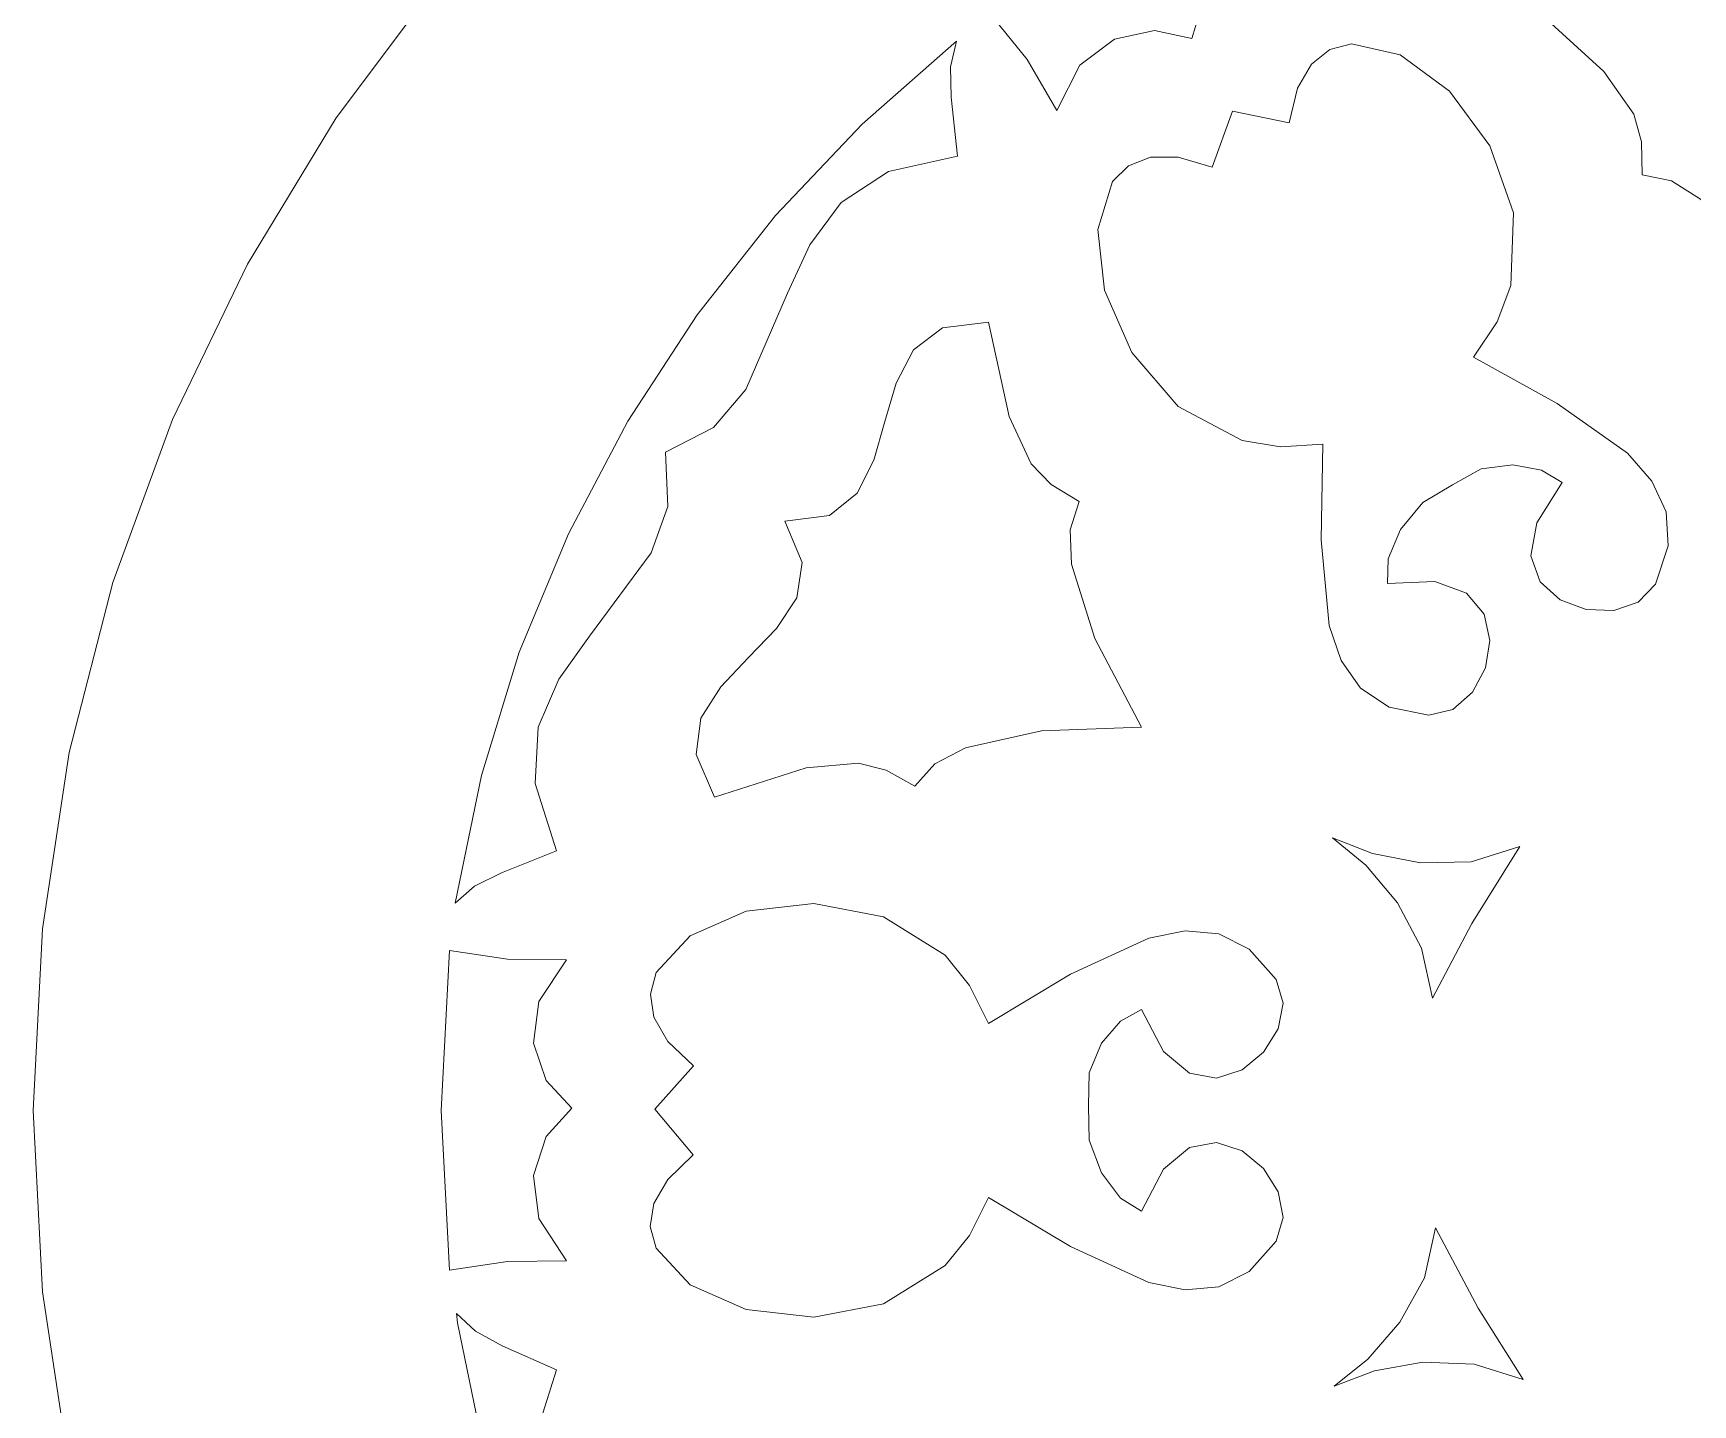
# Model space of a CAD drawing. Header units: millimetres. Extents: x -177 to 176, y -151 to 151.
# Drawn here: x -22.22 to 7.33, y -123.42 to -99 of the extents above; entities that cross this region are included whole.
import ezdxf

# ---------------------------------------------------------------- set-up
doc = ezdxf.new("R2010")
doc.units = ezdxf.units.MM
doc.header["$MEASUREMENT"] = 0
doc.layers.add('layer 1', color=7, linetype='Continuous')

msp = doc.modelspace()

# ---------------------------------------------------------------- linework, layer by layer
at = {"layer": 'layer 1', "color": 1, "lineweight": 9}
for points, knots in [([(-22.2167, -118.1775), (-22.2167, -118.1775), (-22.0536, -114.9464), (-22.0536, -114.9464), (-22.0536, -114.9464), (-22.0536, -114.9464), (-21.5748, -111.8091), (-21.5748, -111.8091), (-21.5748, -111.8091), (-21.5748, -111.8091), (-20.7961, -108.7808), (-20.7961, -108.7808), (-20.7961, -108.7808), (-20.7961, -108.7808), (-19.7336, -105.8777), (-19.7336, -105.8777), (-19.7336, -105.8777), (-19.7336, -105.8777), (-18.4029, -103.1154), (-18.4029, -103.1154), (-18.4029, -103.1154), (-18.4029, -103.1154), (-16.8203, -100.51), (-16.8203, -100.51), (-16.8203, -100.51), (-16.8203, -100.51), (-15.0012, -98.0775), (-15.0012, -98.0775), (-15.0012, -98.0775), (-15.0012, -98.0775), (-12.9618, -95.8335), (-12.9618, -95.8335), (-12.9618, -95.8335), (-12.9618, -95.8335), (-10.7176, -93.7941), (-10.7176, -93.7941), (-10.7176, -93.7941), (-10.7176, -93.7941), (-8.2853, -91.9752), (-8.2853, -91.9752), (-8.2853, -91.9752), (-8.2853, -91.9752), (-5.6798, -90.3922), (-5.6798, -90.3922), (-5.6798, -90.3922), (-5.6798, -90.3922), (-2.9177, -89.0617), (-2.9177, -89.0617), (-2.9177, -89.0617), (-2.9177, -89.0617), (-0.0144, -87.999), (-0.0144, -87.999), (-0.0144, -87.999), (-0.0144, -87.999), (3.0139, -87.2204), (3.0139, -87.2204), (3.0139, -87.2204), (3.0139, -87.2204), (6.1514, -86.7417), (6.1514, -86.7417), (6.1514, -86.7417), (6.1514, -86.7417), (9.3823, -86.5784), (9.3823, -86.5784), (9.3823, -86.5784), (9.3823, -86.5784), (12.6132, -86.7417), (12.6132, -86.7417), (12.6132, -86.7417), (12.6132, -86.7417), (15.7505, -87.2204), (15.7505, -87.2204), (15.7505, -87.2204), (15.7505, -87.2204), (18.7789, -87.999), (18.7789, -87.999), (18.7789, -87.999), (18.7789, -87.999), (21.6822, -89.0617), (21.6822, -89.0617), (21.6822, -89.0617), (21.6822, -89.0617), (24.4442, -90.3922), (24.4442, -90.3922), (24.4442, -90.3922), (24.4442, -90.3922), (27.0497, -91.9752), (27.0497, -91.9752), (27.0497, -91.9752), (27.0497, -91.9752), (29.4821, -93.7941), (29.4821, -93.7941), (29.4821, -93.7941), (29.4821, -93.7941), (31.7263, -95.8335), (31.7263, -95.8335), (31.7263, -95.8335), (31.7263, -95.8335), (33.7655, -98.0775), (33.7655, -98.0775), (33.7655, -98.0775), (33.7655, -98.0775), (35.5847, -100.51), (35.5847, -100.51), (35.5847, -100.51), (35.5847, -100.51), (37.1674, -103.1154), (37.1674, -103.1154), (37.1674, -103.1154), (37.1674, -103.1154), (38.4979, -105.8777), (38.4979, -105.8777), (38.4979, -105.8777), (38.4979, -105.8777), (39.5607, -108.7808), (39.5607, -108.7808), (39.5607, -108.7808), (39.5607, -108.7808), (40.3392, -111.8091), (40.3392, -111.8091), (40.3392, -111.8091), (40.3392, -111.8091), (40.8181, -114.9464), (40.8181, -114.9464), (40.8181, -114.9464), (40.8181, -114.9464), (40.9812, -118.1775), (40.9812, -118.1775), (40.9812, -118.1775), (40.9812, -118.1775), (40.8181, -121.4084), (40.8181, -121.4084), (40.8181, -121.4084), (40.8181, -121.4084), (40.3392, -124.5459), (40.3392, -124.5459), (40.3392, -124.5459), (40.3392, -124.5459), (39.5607, -127.5741), (39.5607, -127.5741), (39.5607, -127.5741), (39.5607, -127.5741), (38.4979, -130.4773), (38.4979, -130.4773), (38.4979, -130.4773), (38.4979, -130.4773), (37.1674, -133.2395), (37.1674, -133.2395), (37.1674, -133.2395), (37.1674, -133.2395), (35.5847, -135.8448), (35.5847, -135.8448), (35.5847, -135.8448), (35.5847, -135.8448), (33.7655, -138.2773), (33.7655, -138.2773), (33.7655, -138.2773), (33.7655, -138.2773), (31.7263, -140.5213), (31.7263, -140.5213), (31.7263, -140.5213), (31.7263, -140.5213), (29.4821, -142.5608), (29.4821, -142.5608), (29.4821, -142.5608), (29.4821, -142.5608), (27.0497, -144.3799), (27.0497, -144.3799), (27.0497, -144.3799), (27.0497, -144.3799), (24.4442, -145.9627), (24.4442, -145.9627), (24.4442, -145.9627), (24.4442, -145.9627), (21.6822, -147.2932), (21.6822, -147.2932), (21.6822, -147.2932), (21.6822, -147.2932), (18.7789, -148.3557), (18.7789, -148.3557), (18.7789, -148.3557), (18.7789, -148.3557), (15.7505, -149.1343), (15.7505, -149.1343), (15.7505, -149.1343), (15.7505, -149.1343), (12.6132, -149.6133), (12.6132, -149.6133), (12.6132, -149.6133), (12.6132, -149.6133), (9.3823, -149.7764), (9.3823, -149.7764), (9.3823, -149.7764), (9.3823, -149.7764), (6.1514, -149.6133), (6.1514, -149.6133), (6.1514, -149.6133), (6.1514, -149.6133), (3.0139, -149.1343), (3.0139, -149.1343), (3.0139, -149.1343), (3.0139, -149.1343), (-0.0144, -148.3557), (-0.0144, -148.3557), (-0.0144, -148.3557), (-0.0144, -148.3557), (-2.9177, -147.2932), (-2.9177, -147.2932), (-2.9177, -147.2932), (-2.9177, -147.2932), (-5.6798, -145.9627), (-5.6798, -145.9627), (-5.6798, -145.9627), (-5.6798, -145.9627), (-8.2853, -144.3799), (-8.2853, -144.3799), (-8.2853, -144.3799), (-8.2853, -144.3799), (-10.7176, -142.5608), (-10.7176, -142.5608), (-10.7176, -142.5608), (-10.7176, -142.5608), (-12.9618, -140.5213), (-12.9618, -140.5213), (-12.9618, -140.5213), (-12.9618, -140.5213), (-15.0012, -138.2773), (-15.0012, -138.2773), (-15.0012, -138.2773), (-15.0012, -138.2773), (-16.8203, -135.8448), (-16.8203, -135.8448), (-16.8203, -135.8448), (-16.8203, -135.8448), (-18.4029, -133.2395), (-18.4029, -133.2395), (-18.4029, -133.2395), (-18.4029, -133.2395), (-19.7336, -130.4773), (-19.7336, -130.4773), (-19.7336, -130.4773), (-19.7336, -130.4773), (-20.7961, -127.5741), (-20.7961, -127.5741), (-20.7961, -127.5741), (-20.7961, -127.5741), (-21.5748, -124.5459), (-21.5748, -124.5459), (-21.5748, -124.5459), (-21.5748, -124.5459), (-22.0536, -121.4084), (-22.0536, -121.4084), (-22.0536, -121.4084), (-22.0536, -121.4084), (-22.2167, -118.1775), (-22.2167, -118.1775), (-22.2167, -118.1775), (-22.2167, -118.1775), (-22.2167, -118.1775), (-22.2167, -118.1775)], [0, 0, 0, 0, 0.0151515, 0.0151515, 0.0151515, 0.0151515, 0.030303, 0.030303, 0.030303, 0.030303, 0.0454545, 0.0454545, 0.0454545, 0.0454545, 0.0606061, 0.0606061, 0.0606061, 0.0606061, 0.0757576, 0.0757576, 0.0757576, 0.0757576, 0.0909091, 0.0909091, 0.0909091, 0.0909091, 0.1060606, 0.1060606, 0.1060606, 0.1060606, 0.1212121, 0.1212121, 0.1212121, 0.1212121, 0.1363636, 0.1363636, 0.1363636, 0.1363636, 0.1515152, 0.1515152, 0.1515152, 0.1515152, 0.1666667, 0.1666667, 0.1666667, 0.1666667, 0.1818182, 0.1818182, 0.1818182, 0.1818182, 0.1969697, 0.1969697, 0.1969697, 0.1969697, 0.2121212, 0.2121212, 0.2121212, 0.2121212, 0.2272727, 0.2272727, 0.2272727, 0.2272727, 0.2424242, 0.2424242, 0.2424242, 0.2424242, 0.2575758, 0.2575758, 0.2575758, 0.2575758, 0.2727273, 0.2727273, 0.2727273, 0.2727273, 0.2878788, 0.2878788, 0.2878788, 0.2878788, 0.3030303, 0.3030303, 0.3030303, 0.3030303, 0.3181818, 0.3181818, 0.3181818, 0.3181818, 0.3333333, 0.3333333, 0.3333333, 0.3333333, 0.3484848, 0.3484848, 0.3484848, 0.3484848, 0.3636364, 0.3636364, 0.3636364, 0.3636364, 0.3787879, 0.3787879, 0.3787879, 0.3787879, 0.3939394, 0.3939394, 0.3939394, 0.3939394, 0.4090909, 0.4090909, 0.4090909, 0.4090909, 0.4242424, 0.4242424, 0.4242424, 0.4242424, 0.4393939, 0.4393939, 0.4393939, 0.4393939, 0.4545455, 0.4545455, 0.4545455, 0.4545455, 0.469697, 0.469697, 0.469697, 0.469697, 0.4848485, 0.4848485, 0.4848485, 0.4848485, 0.5, 0.5, 0.5, 0.5, 0.5151515, 0.5151515, 0.5151515, 0.5151515, 0.530303, 0.530303, 0.530303, 0.530303, 0.5454545, 0.5454545, 0.5454545, 0.5454545, 0.5606061, 0.5606061, 0.5606061, 0.5606061, 0.5757576, 0.5757576, 0.5757576, 0.5757576, 0.5909091, 0.5909091, 0.5909091, 0.5909091, 0.6060606, 0.6060606, 0.6060606, 0.6060606, 0.6212121, 0.6212121, 0.6212121, 0.6212121, 0.6363636, 0.6363636, 0.6363636, 0.6363636, 0.6515152, 0.6515152, 0.6515152, 0.6515152, 0.6666667, 0.6666667, 0.6666667, 0.6666667, 0.6818182, 0.6818182, 0.6818182, 0.6818182, 0.6969697, 0.6969697, 0.6969697, 0.6969697, 0.7121212, 0.7121212, 0.7121212, 0.7121212, 0.7272727, 0.7272727, 0.7272727, 0.7272727, 0.7424242, 0.7424242, 0.7424242, 0.7424242, 0.7575758, 0.7575758, 0.7575758, 0.7575758, 0.7727273, 0.7727273, 0.7727273, 0.7727273, 0.7878788, 0.7878788, 0.7878788, 0.7878788, 0.8030303, 0.8030303, 0.8030303, 0.8030303, 0.8181818, 0.8181818, 0.8181818, 0.8181818, 0.8333333, 0.8333333, 0.8333333, 0.8333333, 0.8484848, 0.8484848, 0.8484848, 0.8484848, 0.8636364, 0.8636364, 0.8636364, 0.8636364, 0.8787879, 0.8787879, 0.8787879, 0.8787879, 0.8939394, 0.8939394, 0.8939394, 0.8939394, 0.9090909, 0.9090909, 0.9090909, 0.9090909, 0.9242424, 0.9242424, 0.9242424, 0.9242424, 0.9393939, 0.9393939, 0.9393939, 0.9393939, 0.9545455, 0.9545455, 0.9545455, 0.9545455, 0.969697, 0.969697, 0.969697, 0.969697, 1, 1, 1, 1]), ([(-1.5907, -99.0962), (-1.5907, -99.0962), (-1.3904, -98.4552), (-1.3904, -98.4552), (-1.3904, -98.4552), (-1.3904, -98.4552), (-0.9275, -97.9311), (-0.9275, -97.9311), (-0.9275, -97.9311), (-0.9275, -97.9311), (-0.236, -97.6396), (-0.236, -97.6396), (-0.236, -97.6396), (-0.236, -97.6396), (0.6504, -97.6958), (0.6504, -97.6958), (0.6504, -97.6958), (0.6504, -97.6958), (0.1351, -96.7831), (0.1351, -96.7831), (0.1351, -96.7831), (0.1351, -96.7831), (-0.2445, -95.8094), (-0.2445, -95.8094), (-0.2445, -95.8094), (-0.2445, -95.8094), (-2.8007, -97.0953), (-2.8007, -97.0953), (-2.8007, -97.0953), (-2.8007, -97.0953), (-5.1763, -98.6567), (-5.1763, -98.6567), (-5.1763, -98.6567), (-5.1763, -98.6567), (-4.523, -99.4723), (-4.523, -99.4723), (-4.523, -99.4723), (-4.523, -99.4723), (-3.9902, -100.3749), (-3.9902, -100.3749), (-3.9902, -100.3749), (-3.9902, -100.3749), (-3.5855, -99.5732), (-3.5855, -99.5732), (-3.5855, -99.5732), (-3.5855, -99.5732), (-2.9643, -99.1071), (-2.9643, -99.1071), (-2.9643, -99.1071), (-2.9643, -99.1071), (-2.2564, -98.955), (-2.2564, -98.955), (-2.2564, -98.955), (-2.2564, -98.955), (-1.5907, -99.0962), (-1.5907, -99.0962), (-1.5907, -99.0962), (-1.5907, -99.0962), (-1.5907, -99.0962), (-1.5907, -99.0962)], [0, 0, 0, 0, 0.0625, 0.0625, 0.0625, 0.0625, 0.125, 0.125, 0.125, 0.125, 0.1875, 0.1875, 0.1875, 0.1875, 0.25, 0.25, 0.25, 0.25, 0.3125, 0.3125, 0.3125, 0.3125, 0.375, 0.375, 0.375, 0.375, 0.4375, 0.4375, 0.4375, 0.4375, 0.5, 0.5, 0.5, 0.5, 0.5625, 0.5625, 0.5625, 0.5625, 0.625, 0.625, 0.625, 0.625, 0.6875, 0.6875, 0.6875, 0.6875, 0.75, 0.75, 0.75, 0.75, 0.8125, 0.8125, 0.8125, 0.8125, 0.875, 0.875, 0.875, 0.875, 1, 1, 1, 1]), ([(9.3581, -97.1594), (9.3581, -97.1594), (9.8432, -97.7939), (9.8432, -97.7939), (9.8432, -97.7939), (9.8432, -97.7939), (10.4314, -98.0237), (10.4314, -98.0237), (10.4314, -98.0237), (10.4314, -98.0237), (11.0893, -97.9849), (11.0893, -97.9849), (11.0893, -97.9849), (11.0893, -97.9849), (11.7831, -97.8135), (11.7831, -97.8135), (11.7831, -97.8135), (11.7831, -97.8135), (12.4787, -97.6457), (12.4787, -97.6457), (12.4787, -97.6457), (12.4787, -97.6457), (13.1425, -97.6179), (13.1425, -97.6179), (13.1425, -97.6179), (13.1425, -97.6179), (13.7403, -97.8658), (13.7403, -97.8658), (13.7403, -97.8658), (13.7403, -97.8658), (14.2386, -98.5264), (14.2386, -98.5264), (14.2386, -98.5264), (14.2386, -98.5264), (12.9663, -99.6825), (12.9663, -99.6825), (12.9663, -99.6825), (12.9663, -99.6825), (12.4326, -100.4451), (12.4326, -100.4451), (12.4326, -100.4451), (12.4326, -100.4451), (12.295, -100.9349), (12.295, -100.9349), (12.295, -100.9349), (12.295, -100.9349), (12.283, -101.5206), (12.283, -101.5206), (12.283, -101.5206), (12.283, -101.5206), (11.7631, -101.6304), (11.7631, -101.6304), (11.7631, -101.6304), (11.7631, -101.6304), (11.2466, -101.9586), (11.2466, -101.9586), (11.2466, -101.9586), (11.2466, -101.9586), (10.3056, -102.9819), (10.3056, -102.9819), (10.3056, -102.9819), (10.3056, -102.9819), (9.3581, -104.4893), (9.3581, -104.4893), (9.3581, -104.4893), (9.3581, -104.4893), (8.4093, -102.9819), (8.4093, -102.9819), (8.4093, -102.9819), (8.4093, -102.9819), (7.4676, -101.9586), (7.4676, -101.9586), (7.4676, -101.9586), (7.4676, -101.9586), (6.9507, -101.6304), (6.9507, -101.6304), (6.9507, -101.6304), (6.9507, -101.6304), (6.4306, -101.5206), (6.4306, -101.5206), (6.4306, -101.5206), (6.4306, -101.5206), (6.4188, -100.9349), (6.4188, -100.9349), (6.4188, -100.9349), (6.4188, -100.9349), (6.2811, -100.4451), (6.2811, -100.4451), (6.2811, -100.4451), (6.2811, -100.4451), (5.7473, -99.6825), (5.7473, -99.6825), (5.7473, -99.6825), (5.7473, -99.6825), (4.4751, -98.5264), (4.4751, -98.5264), (4.4751, -98.5264), (4.4751, -98.5264), (4.9735, -97.8658), (4.9735, -97.8658), (4.9735, -97.8658), (4.9735, -97.8658), (5.5717, -97.6179), (5.5717, -97.6179), (5.5717, -97.6179), (5.5717, -97.6179), (6.2358, -97.6457), (6.2358, -97.6457), (6.2358, -97.6457), (6.2358, -97.6457), (6.9319, -97.8135), (6.9319, -97.8135), (6.9319, -97.8135), (6.9319, -97.8135), (7.6261, -97.9849), (7.6261, -97.9849), (7.6261, -97.9849), (7.6261, -97.9849), (8.2844, -98.0237), (8.2844, -98.0237), (8.2844, -98.0237), (8.2844, -98.0237), (8.8733, -97.7939), (8.8733, -97.7939), (8.8733, -97.7939), (8.8733, -97.7939), (9.3581, -97.1594), (9.3581, -97.1594), (9.3581, -97.1594), (9.3581, -97.1594), (9.3581, -97.1594), (9.3581, -97.1594)], [0, 0, 0, 0, 0.0294118, 0.0294118, 0.0294118, 0.0294118, 0.0588235, 0.0588235, 0.0588235, 0.0588235, 0.0882353, 0.0882353, 0.0882353, 0.0882353, 0.1176471, 0.1176471, 0.1176471, 0.1176471, 0.1470588, 0.1470588, 0.1470588, 0.1470588, 0.1764706, 0.1764706, 0.1764706, 0.1764706, 0.2058824, 0.2058824, 0.2058824, 0.2058824, 0.2352941, 0.2352941, 0.2352941, 0.2352941, 0.2647059, 0.2647059, 0.2647059, 0.2647059, 0.2941176, 0.2941176, 0.2941176, 0.2941176, 0.3235294, 0.3235294, 0.3235294, 0.3235294, 0.3529412, 0.3529412, 0.3529412, 0.3529412, 0.3823529, 0.3823529, 0.3823529, 0.3823529, 0.4117647, 0.4117647, 0.4117647, 0.4117647, 0.4411765, 0.4411765, 0.4411765, 0.4411765, 0.4705882, 0.4705882, 0.4705882, 0.4705882, 0.5, 0.5, 0.5, 0.5, 0.5294118, 0.5294118, 0.5294118, 0.5294118, 0.5588235, 0.5588235, 0.5588235, 0.5588235, 0.5882353, 0.5882353, 0.5882353, 0.5882353, 0.6176471, 0.6176471, 0.6176471, 0.6176471, 0.6470588, 0.6470588, 0.6470588, 0.6470588, 0.6764706, 0.6764706, 0.6764706, 0.6764706, 0.7058824, 0.7058824, 0.7058824, 0.7058824, 0.7352941, 0.7352941, 0.7352941, 0.7352941, 0.7647059, 0.7647059, 0.7647059, 0.7647059, 0.7941176, 0.7941176, 0.7941176, 0.7941176, 0.8235294, 0.8235294, 0.8235294, 0.8235294, 0.8529412, 0.8529412, 0.8529412, 0.8529412, 0.8823529, 0.8823529, 0.8823529, 0.8823529, 0.9117647, 0.9117647, 0.9117647, 0.9117647, 0.9411765, 0.9411765, 0.9411765, 0.9411765, 1, 1, 1, 1]), ([(-14.7023, -114.4884), (-14.7023, -114.4884), (-14.3584, -114.1834), (-14.3584, -114.1834), (-14.3584, -114.1834), (-14.3584, -114.1834), (-13.8778, -113.9502), (-13.8778, -113.9502), (-13.8778, -113.9502), (-13.8778, -113.9502), (-12.8996, -113.5568), (-12.8996, -113.5568), (-12.8996, -113.5568), (-12.8996, -113.5568), (-13.281, -112.3567), (-13.281, -112.3567), (-13.281, -112.3567), (-13.281, -112.3567), (-13.2236, -111.3574), (-13.2236, -111.3574), (-13.2236, -111.3574), (-13.2236, -111.3574), (-12.8579, -110.5027), (-12.8579, -110.5027), (-12.8579, -110.5027), (-12.8579, -110.5027), (-12.3141, -109.738), (-12.3141, -109.738), (-12.3141, -109.738), (-12.3141, -109.738), (-11.2128, -108.2542), (-11.2128, -108.2542), (-11.2128, -108.2542), (-11.2128, -108.2542), (-10.916, -107.4245), (-10.916, -107.4245), (-10.916, -107.4245), (-10.916, -107.4245), (-10.9619, -106.4621), (-10.9619, -106.4621), (-10.9619, -106.4621), (-10.9619, -106.4621), (-10.1044, -106.0187), (-10.1044, -106.0187), (-10.1044, -106.0187), (-10.1044, -106.0187), (-9.5314, -105.3417), (-9.5314, -105.3417), (-9.5314, -105.3417), (-9.5314, -105.3417), (-8.7881, -103.6306), (-8.7881, -103.6306), (-8.7881, -103.6306), (-8.7881, -103.6306), (-8.3926, -102.7688), (-8.3926, -102.7688), (-8.3926, -102.7688), (-8.3926, -102.7688), (-7.8315, -102.0176), (-7.8315, -102.0176), (-7.8315, -102.0176), (-7.8315, -102.0176), (-6.9916, -101.4631), (-6.9916, -101.4631), (-6.9916, -101.4631), (-6.9916, -101.4631), (-5.7605, -101.1914), (-5.7605, -101.1914), (-5.7605, -101.1914), (-5.7605, -101.1914), (-5.8709, -100.1376), (-5.8709, -100.1376), (-5.8709, -100.1376), (-5.8709, -100.1376), (-5.8835, -99.5981), (-5.8835, -99.5981), (-5.8835, -99.5981), (-5.8835, -99.5981), (-5.7794, -99.1446), (-5.7794, -99.1446), (-5.7794, -99.1446), (-5.7794, -99.1446), (-7.4571, -100.6207), (-7.4571, -100.6207), (-7.4571, -100.6207), (-7.4571, -100.6207), (-8.9993, -102.2479), (-8.9993, -102.2479), (-8.9993, -102.2479), (-8.9993, -102.2479), (-10.3938, -104.014), (-10.3938, -104.014), (-10.3938, -104.014), (-10.3938, -104.014), (-11.6271, -105.9058), (-11.6271, -105.9058), (-11.6271, -105.9058), (-11.6271, -105.9058), (-12.6875, -107.9117), (-12.6875, -107.9117), (-12.6875, -107.9117), (-12.6875, -107.9117), (-13.5619, -110.019), (-13.5619, -110.019), (-13.5619, -110.019), (-13.5619, -110.019), (-14.2376, -112.2155), (-14.2376, -112.2155), (-14.2376, -112.2155), (-14.2376, -112.2155), (-14.7023, -114.4884), (-14.7023, -114.4884), (-14.7023, -114.4884), (-14.7023, -114.4884), (-14.7023, -114.4884), (-14.7023, -114.4884)], [0, 0, 0, 0, 0.0333333, 0.0333333, 0.0333333, 0.0333333, 0.0666667, 0.0666667, 0.0666667, 0.0666667, 0.1, 0.1, 0.1, 0.1, 0.1333333, 0.1333333, 0.1333333, 0.1333333, 0.1666667, 0.1666667, 0.1666667, 0.1666667, 0.2, 0.2, 0.2, 0.2, 0.2333333, 0.2333333, 0.2333333, 0.2333333, 0.2666667, 0.2666667, 0.2666667, 0.2666667, 0.3, 0.3, 0.3, 0.3, 0.3333333, 0.3333333, 0.3333333, 0.3333333, 0.3666667, 0.3666667, 0.3666667, 0.3666667, 0.4, 0.4, 0.4, 0.4, 0.4333333, 0.4333333, 0.4333333, 0.4333333, 0.4666667, 0.4666667, 0.4666667, 0.4666667, 0.5, 0.5, 0.5, 0.5, 0.5333333, 0.5333333, 0.5333333, 0.5333333, 0.5666667, 0.5666667, 0.5666667, 0.5666667, 0.6, 0.6, 0.6, 0.6, 0.6333333, 0.6333333, 0.6333333, 0.6333333, 0.6666667, 0.6666667, 0.6666667, 0.6666667, 0.7, 0.7, 0.7, 0.7, 0.7333333, 0.7333333, 0.7333333, 0.7333333, 0.7666667, 0.7666667, 0.7666667, 0.7666667, 0.8, 0.8, 0.8, 0.8, 0.8333333, 0.8333333, 0.8333333, 0.8333333, 0.8666667, 0.8666667, 0.8666667, 0.8666667, 0.9, 0.9, 0.9, 0.9, 0.9333333, 0.9333333, 0.9333333, 0.9333333, 1, 1, 1, 1]), ([(3.049, -107.0436), (3.049, -107.0436), (3.5626, -106.7578), (3.5626, -106.7578), (3.5626, -106.7578), (3.5626, -106.7578), (4.1252, -106.6845), (4.1252, -106.6845), (4.1252, -106.6845), (4.1252, -106.6845), (4.6385, -106.7803), (4.6385, -106.7803), (4.6385, -106.7803), (4.6385, -106.7803), (5.0039, -107.0022), (5.0039, -107.0022), (5.0039, -107.0022), (5.0039, -107.0022), (4.5505, -107.7159), (4.5505, -107.7159), (4.5505, -107.7159), (4.5505, -107.7159), (4.447, -108.3076), (4.447, -108.3076), (4.447, -108.3076), (4.447, -108.3076), (4.6129, -108.7684), (4.6129, -108.7684), (4.6129, -108.7684), (4.6129, -108.7684), (4.9676, -109.0898), (4.9676, -109.0898), (4.9676, -109.0898), (4.9676, -109.0898), (5.4308, -109.2635), (5.4308, -109.2635), (5.4308, -109.2635), (5.4308, -109.2635), (5.9221, -109.2803), (5.9221, -109.2803), (5.9221, -109.2803), (5.9221, -109.2803), (6.3604, -109.1321), (6.3604, -109.1321), (6.3604, -109.1321), (6.3604, -109.1321), (6.6654, -108.8103), (6.6654, -108.8103), (6.6654, -108.8103), (6.6654, -108.8103), (6.8928, -108.1281), (6.8928, -108.1281), (6.8928, -108.1281), (6.8928, -108.1281), (6.8588, -107.52), (6.8588, -107.52), (6.8588, -107.52), (6.8588, -107.52), (6.6036, -106.974), (6.6036, -106.974), (6.6036, -106.974), (6.6036, -106.974), (6.1678, -106.4789), (6.1678, -106.4789), (6.1678, -106.4789), (6.1678, -106.4789), (4.9164, -105.5926), (4.9164, -105.5926), (4.9164, -105.5926), (4.9164, -105.5926), (3.4277, -104.7676), (3.4277, -104.7676), (3.4277, -104.7676), (3.4277, -104.7676), (3.8459, -104.1382), (3.8459, -104.1382), (3.8459, -104.1382), (3.8459, -104.1382), (4.0901, -103.4907), (4.0901, -103.4907), (4.0901, -103.4907), (4.0901, -103.4907), (4.1355, -102.1987), (4.1355, -102.1987), (4.1355, -102.1987), (4.1355, -102.1987), (3.7191, -101.007), (3.7191, -101.007), (3.7191, -101.007), (3.7191, -101.007), (2.9965, -100.0312), (2.9965, -100.0312), (2.9965, -100.0312), (2.9965, -100.0312), (2.1226, -99.3867), (2.1226, -99.3867), (2.1226, -99.3867), (2.1226, -99.3867), (1.2525, -99.1886), (1.2525, -99.1886), (1.2525, -99.1886), (1.2525, -99.1886), (0.8676, -99.2933), (0.8676, -99.2933), (0.8676, -99.2933), (0.8676, -99.2933), (0.5415, -99.5528), (0.5415, -99.5528), (0.5415, -99.5528), (0.5415, -99.5528), (0.2942, -99.9819), (0.2942, -99.9819), (0.2942, -99.9819), (0.2942, -99.9819), (0.1449, -100.5945), (0.1449, -100.5945), (0.1449, -100.5945), (0.1449, -100.5945), (-0.866, -100.3899), (-0.866, -100.3899), (-0.866, -100.3899), (-0.866, -100.3899), (-1.227, -101.3865), (-1.227, -101.3865), (-1.227, -101.3865), (-1.227, -101.3865), (-1.8325, -101.2096), (-1.8325, -101.2096), (-1.8325, -101.2096), (-1.8325, -101.2096), (-2.3276, -101.2092), (-2.3276, -101.2092), (-2.3276, -101.2092), (-2.3276, -101.2092), (-2.7154, -101.3617), (-2.7154, -101.3617), (-2.7154, -101.3617), (-2.7154, -101.3617), (-2.9984, -101.6428), (-2.9984, -101.6428), (-2.9984, -101.6428), (-2.9984, -101.6428), (-3.2621, -102.4952), (-3.2621, -102.4952), (-3.2621, -102.4952), (-3.2621, -102.4952), (-3.1409, -103.5744), (-3.1409, -103.5744), (-3.1409, -103.5744), (-3.1409, -103.5744), (-2.6572, -104.6881), (-2.6572, -104.6881), (-2.6572, -104.6881), (-2.6572, -104.6881), (-1.8332, -105.6445), (-1.8332, -105.6445), (-1.8332, -105.6445), (-1.8332, -105.6445), (-0.6917, -106.2511), (-0.6917, -106.2511), (-0.6917, -106.2511), (-0.6917, -106.2511), (-0.0087, -106.3634), (-0.0087, -106.3634), (-0.0087, -106.3634), (-0.0087, -106.3634), (0.7453, -106.3161), (0.7453, -106.3161), (0.7453, -106.3161), (0.7453, -106.3161), (0.7157, -108.0178), (0.7157, -108.0178), (0.7157, -108.0178), (0.7157, -108.0178), (0.8574, -109.5446), (0.8574, -109.5446), (0.8574, -109.5446), (0.8574, -109.5446), (1.0684, -110.1699), (1.0684, -110.1699), (1.0684, -110.1699), (1.0684, -110.1699), (1.4138, -110.6636), (1.4138, -110.6636), (1.4138, -110.6636), (1.4138, -110.6636), (1.9233, -110.9973), (1.9233, -110.9973), (1.9233, -110.9973), (1.9233, -110.9973), (2.6277, -111.1414), (2.6277, -111.1414), (2.6277, -111.1414), (2.6277, -111.1414), (3.0592, -111.0383), (3.0592, -111.0383), (3.0592, -111.0383), (3.0592, -111.0383), (3.4067, -110.7326), (3.4067, -110.7326), (3.4067, -110.7326), (3.4067, -110.7326), (3.6374, -110.299), (3.6374, -110.299), (3.6374, -110.299), (3.6374, -110.299), (3.7188, -109.8109), (3.7188, -109.8109), (3.7188, -109.8109), (3.7188, -109.8109), (3.6178, -109.3428), (3.6178, -109.3428), (3.6178, -109.3428), (3.6178, -109.3428), (3.3015, -108.9688), (3.3015, -108.9688), (3.3015, -108.9688), (3.3015, -108.9688), (2.7374, -108.7625), (2.7374, -108.7625), (2.7374, -108.7625), (2.7374, -108.7625), (1.8927, -108.7985), (1.8927, -108.7985), (1.8927, -108.7985), (1.8927, -108.7985), (1.9056, -108.3582), (1.9056, -108.3582), (1.9056, -108.3582), (1.9056, -108.3582), (2.1282, -107.8373), (2.1282, -107.8373), (2.1282, -107.8373), (2.1282, -107.8373), (2.5221, -107.3585), (2.5221, -107.3585), (2.5221, -107.3585), (2.5221, -107.3585), (3.049, -107.0436), (3.049, -107.0436), (3.049, -107.0436), (3.049, -107.0436), (3.049, -107.0436), (3.049, -107.0436)], [0, 0, 0, 0, 0.016129, 0.016129, 0.016129, 0.016129, 0.0322581, 0.0322581, 0.0322581, 0.0322581, 0.0483871, 0.0483871, 0.0483871, 0.0483871, 0.0645161, 0.0645161, 0.0645161, 0.0645161, 0.0806452, 0.0806452, 0.0806452, 0.0806452, 0.0967742, 0.0967742, 0.0967742, 0.0967742, 0.1129032, 0.1129032, 0.1129032, 0.1129032, 0.1290323, 0.1290323, 0.1290323, 0.1290323, 0.1451613, 0.1451613, 0.1451613, 0.1451613, 0.1612903, 0.1612903, 0.1612903, 0.1612903, 0.1774194, 0.1774194, 0.1774194, 0.1774194, 0.1935484, 0.1935484, 0.1935484, 0.1935484, 0.2096774, 0.2096774, 0.2096774, 0.2096774, 0.2258065, 0.2258065, 0.2258065, 0.2258065, 0.2419355, 0.2419355, 0.2419355, 0.2419355, 0.2580645, 0.2580645, 0.2580645, 0.2580645, 0.2741935, 0.2741935, 0.2741935, 0.2741935, 0.2903226, 0.2903226, 0.2903226, 0.2903226, 0.3064516, 0.3064516, 0.3064516, 0.3064516, 0.3225806, 0.3225806, 0.3225806, 0.3225806, 0.3387097, 0.3387097, 0.3387097, 0.3387097, 0.3548387, 0.3548387, 0.3548387, 0.3548387, 0.3709677, 0.3709677, 0.3709677, 0.3709677, 0.3870968, 0.3870968, 0.3870968, 0.3870968, 0.4032258, 0.4032258, 0.4032258, 0.4032258, 0.4193548, 0.4193548, 0.4193548, 0.4193548, 0.4354839, 0.4354839, 0.4354839, 0.4354839, 0.4516129, 0.4516129, 0.4516129, 0.4516129, 0.4677419, 0.4677419, 0.4677419, 0.4677419, 0.483871, 0.483871, 0.483871, 0.483871, 0.5, 0.5, 0.5, 0.5, 0.516129, 0.516129, 0.516129, 0.516129, 0.5322581, 0.5322581, 0.5322581, 0.5322581, 0.5483871, 0.5483871, 0.5483871, 0.5483871, 0.5645161, 0.5645161, 0.5645161, 0.5645161, 0.5806452, 0.5806452, 0.5806452, 0.5806452, 0.5967742, 0.5967742, 0.5967742, 0.5967742, 0.6129032, 0.6129032, 0.6129032, 0.6129032, 0.6290323, 0.6290323, 0.6290323, 0.6290323, 0.6451613, 0.6451613, 0.6451613, 0.6451613, 0.6612903, 0.6612903, 0.6612903, 0.6612903, 0.6774194, 0.6774194, 0.6774194, 0.6774194, 0.6935484, 0.6935484, 0.6935484, 0.6935484, 0.7096774, 0.7096774, 0.7096774, 0.7096774, 0.7258065, 0.7258065, 0.7258065, 0.7258065, 0.7419355, 0.7419355, 0.7419355, 0.7419355, 0.7580645, 0.7580645, 0.7580645, 0.7580645, 0.7741935, 0.7741935, 0.7741935, 0.7741935, 0.7903226, 0.7903226, 0.7903226, 0.7903226, 0.8064516, 0.8064516, 0.8064516, 0.8064516, 0.8225806, 0.8225806, 0.8225806, 0.8225806, 0.8387097, 0.8387097, 0.8387097, 0.8387097, 0.8548387, 0.8548387, 0.8548387, 0.8548387, 0.8709677, 0.8709677, 0.8709677, 0.8709677, 0.8870968, 0.8870968, 0.8870968, 0.8870968, 0.9032258, 0.9032258, 0.9032258, 0.9032258, 0.9193548, 0.9193548, 0.9193548, 0.9193548, 0.9354839, 0.9354839, 0.9354839, 0.9354839, 0.9516129, 0.9516129, 0.9516129, 0.9516129, 0.9677419, 0.9677419, 0.9677419, 0.9677419, 1, 1, 1, 1]), ([(-8.8321, -107.6886), (-8.8321, -107.6886), (-8.0402, -107.5861), (-8.0402, -107.5861), (-8.0402, -107.5861), (-8.0402, -107.5861), (-7.5469, -107.1915), (-7.5469, -107.1915), (-7.5469, -107.1915), (-7.5469, -107.1915), (-7.2516, -106.6023), (-7.2516, -106.6023), (-7.2516, -106.6023), (-7.2516, -106.6023), (-7.0534, -105.9157), (-7.0534, -105.9157), (-7.0534, -105.9157), (-7.0534, -105.9157), (-6.8509, -105.2294), (-6.8509, -105.2294), (-6.8509, -105.2294), (-6.8509, -105.2294), (-6.5432, -104.6406), (-6.5432, -104.6406), (-6.5432, -104.6406), (-6.5432, -104.6406), (-6.0294, -104.2468), (-6.0294, -104.2468), (-6.0294, -104.2468), (-6.0294, -104.2468), (-5.208, -104.1457), (-5.208, -104.1457), (-5.208, -104.1457), (-5.208, -104.1457), (-4.843, -105.8254), (-4.843, -105.8254), (-4.843, -105.8254), (-4.843, -105.8254), (-4.4494, -106.6692), (-4.4494, -106.6692), (-4.4494, -106.6692), (-4.4494, -106.6692), (-4.0941, -107.0332), (-4.0941, -107.0332), (-4.0941, -107.0332), (-4.0941, -107.0332), (-3.5929, -107.3363), (-3.5929, -107.3363), (-3.5929, -107.3363), (-3.5929, -107.3363), (-3.7578, -107.8415), (-3.7578, -107.8415), (-3.7578, -107.8415), (-3.7578, -107.8415), (-3.7318, -108.4529), (-3.7318, -108.4529), (-3.7318, -108.4529), (-3.7318, -108.4529), (-3.316, -109.7795), (-3.316, -109.7795), (-3.316, -109.7795), (-3.316, -109.7795), (-2.4843, -111.3538), (-2.4843, -111.3538), (-2.4843, -111.3538), (-2.4843, -111.3538), (-4.2639, -111.4216), (-4.2639, -111.4216), (-4.2639, -111.4216), (-4.2639, -111.4216), (-5.6213, -111.7254), (-5.6213, -111.7254), (-5.6213, -111.7254), (-5.6213, -111.7254), (-6.1638, -112.009), (-6.1638, -112.009), (-6.1638, -112.009), (-6.1638, -112.009), (-6.5191, -112.4045), (-6.5191, -112.4045), (-6.5191, -112.4045), (-6.5191, -112.4045), (-7.0323, -112.1222), (-7.0323, -112.1222), (-7.0323, -112.1222), (-7.0323, -112.1222), (-7.5251, -111.9965), (-7.5251, -111.9965), (-7.5251, -111.9965), (-7.5251, -111.9965), (-8.4525, -112.0776), (-8.4525, -112.0776), (-8.4525, -112.0776), (-8.4525, -112.0776), (-10.0898, -112.601), (-10.0898, -112.601), (-10.0898, -112.601), (-10.0898, -112.601), (-10.4126, -111.8393), (-10.4126, -111.8393), (-10.4126, -111.8393), (-10.4126, -111.8393), (-10.3284, -111.1972), (-10.3284, -111.1972), (-10.3284, -111.1972), (-10.3284, -111.1972), (-9.9723, -110.6359), (-9.9723, -110.6359), (-9.9723, -110.6359), (-9.9723, -110.6359), (-9.4788, -110.117), (-9.4788, -110.117), (-9.4788, -110.117), (-9.4788, -110.117), (-8.9833, -109.6013), (-8.9833, -109.6013), (-8.9833, -109.6013), (-8.9833, -109.6013), (-8.6202, -109.0507), (-8.6202, -109.0507), (-8.6202, -109.0507), (-8.6202, -109.0507), (-8.5251, -108.426), (-8.5251, -108.426), (-8.5251, -108.426), (-8.5251, -108.426), (-8.8321, -107.6886), (-8.8321, -107.6886), (-8.8321, -107.6886), (-8.8321, -107.6886), (-8.8321, -107.6886), (-8.8321, -107.6886)], [0, 0, 0, 0, 0.0294118, 0.0294118, 0.0294118, 0.0294118, 0.0588235, 0.0588235, 0.0588235, 0.0588235, 0.0882353, 0.0882353, 0.0882353, 0.0882353, 0.1176471, 0.1176471, 0.1176471, 0.1176471, 0.1470588, 0.1470588, 0.1470588, 0.1470588, 0.1764706, 0.1764706, 0.1764706, 0.1764706, 0.2058824, 0.2058824, 0.2058824, 0.2058824, 0.2352941, 0.2352941, 0.2352941, 0.2352941, 0.2647059, 0.2647059, 0.2647059, 0.2647059, 0.2941176, 0.2941176, 0.2941176, 0.2941176, 0.3235294, 0.3235294, 0.3235294, 0.3235294, 0.3529412, 0.3529412, 0.3529412, 0.3529412, 0.3823529, 0.3823529, 0.3823529, 0.3823529, 0.4117647, 0.4117647, 0.4117647, 0.4117647, 0.4411765, 0.4411765, 0.4411765, 0.4411765, 0.4705882, 0.4705882, 0.4705882, 0.4705882, 0.5, 0.5, 0.5, 0.5, 0.5294118, 0.5294118, 0.5294118, 0.5294118, 0.5588235, 0.5588235, 0.5588235, 0.5588235, 0.5882353, 0.5882353, 0.5882353, 0.5882353, 0.6176471, 0.6176471, 0.6176471, 0.6176471, 0.6470588, 0.6470588, 0.6470588, 0.6470588, 0.6764706, 0.6764706, 0.6764706, 0.6764706, 0.7058824, 0.7058824, 0.7058824, 0.7058824, 0.7352941, 0.7352941, 0.7352941, 0.7352941, 0.7647059, 0.7647059, 0.7647059, 0.7647059, 0.7941176, 0.7941176, 0.7941176, 0.7941176, 0.8235294, 0.8235294, 0.8235294, 0.8235294, 0.8529412, 0.8529412, 0.8529412, 0.8529412, 0.8823529, 0.8823529, 0.8823529, 0.8823529, 0.9117647, 0.9117647, 0.9117647, 0.9117647, 0.9411765, 0.9411765, 0.9411765, 0.9411765, 1, 1, 1, 1]), ([(3.3956, -114.8501), (3.3956, -114.8501), (4.2536, -113.4823), (4.2536, -113.4823), (4.2536, -113.4823), (4.2536, -113.4823), (3.3855, -113.7514), (3.3855, -113.7514), (3.3855, -113.7514), (3.3855, -113.7514), (2.4823, -113.7686), (2.4823, -113.7686), (2.4823, -113.7686), (2.4823, -113.7686), (1.6294, -113.603), (1.6294, -113.603), (1.6294, -113.603), (1.6294, -113.603), (0.9126, -113.3232), (0.9126, -113.3232), (0.9126, -113.3232), (0.9126, -113.3232), (1.5095, -113.8109), (1.5095, -113.8109), (1.5095, -113.8109), (1.5095, -113.8109), (2.0704, -114.4817), (2.0704, -114.4817), (2.0704, -114.4817), (2.0704, -114.4817), (2.4983, -115.2875), (2.4983, -115.2875), (2.4983, -115.2875), (2.4983, -115.2875), (2.6957, -116.1808), (2.6957, -116.1808), (2.6957, -116.1808), (2.6957, -116.1808), (3.3956, -114.8501), (3.3956, -114.8501), (3.3956, -114.8501), (3.3956, -114.8501), (3.3956, -114.8501), (3.3956, -114.8501)], [0, 0, 0, 0, 0.0833333, 0.0833333, 0.0833333, 0.0833333, 0.1666667, 0.1666667, 0.1666667, 0.1666667, 0.25, 0.25, 0.25, 0.25, 0.3333333, 0.3333333, 0.3333333, 0.3333333, 0.4166667, 0.4166667, 0.4166667, 0.4166667, 0.5, 0.5, 0.5, 0.5, 0.5833333, 0.5833333, 0.5833333, 0.5833333, 0.6666667, 0.6666667, 0.6666667, 0.6666667, 0.75, 0.75, 0.75, 0.75, 0.8333333, 0.8333333, 0.8333333, 0.8333333, 1, 1, 1, 1]), ([(-3.4267, -118.0949), (-3.4267, -118.0949), (-3.4174, -117.507), (-3.4174, -117.507), (-3.4174, -117.507), (-3.4174, -117.507), (-3.1995, -116.9832), (-3.1995, -116.9832), (-3.1995, -116.9832), (-3.1995, -116.9832), (-2.8599, -116.5866), (-2.8599, -116.5866), (-2.8599, -116.5866), (-2.8599, -116.5866), (-2.4849, -116.3811), (-2.4849, -116.3811), (-2.4849, -116.3811), (-2.4849, -116.3811), (-2.0938, -117.1305), (-2.0938, -117.1305), (-2.0938, -117.1305), (-2.0938, -117.1305), (-1.6332, -117.516), (-1.6332, -117.516), (-1.6332, -117.516), (-1.6332, -117.516), (-1.1511, -117.6028), (-1.1511, -117.6028), (-1.1511, -117.6028), (-1.1511, -117.6028), (-0.6954, -117.4562), (-0.6954, -117.4562), (-0.6954, -117.4562), (-0.6954, -117.4562), (-0.3132, -117.142), (-0.3132, -117.142), (-0.3132, -117.142), (-0.3132, -117.142), (-0.0529, -116.725), (-0.0529, -116.725), (-0.0529, -116.725), (-0.0529, -116.725), (0.0378, -116.2715), (0.0378, -116.2715), (0.0378, -116.2715), (0.0378, -116.2715), (-0.0885, -115.8461), (-0.0885, -115.8461), (-0.0885, -115.8461), (-0.0885, -115.8461), (-0.5656, -115.3081), (-0.5656, -115.3081), (-0.5656, -115.3081), (-0.5656, -115.3081), (-1.1093, -115.0334), (-1.1093, -115.0334), (-1.1093, -115.0334), (-1.1093, -115.0334), (-1.7098, -114.9816), (-1.7098, -114.9816), (-1.7098, -114.9816), (-1.7098, -114.9816), (-2.3565, -115.1113), (-2.3565, -115.1113), (-2.3565, -115.1113), (-2.3565, -115.1113), (-3.7498, -115.7521), (-3.7498, -115.7521), (-3.7498, -115.7521), (-3.7498, -115.7521), (-5.2085, -116.6287), (-5.2085, -116.6287), (-5.2085, -116.6287), (-5.2085, -116.6287), (-5.5445, -115.9519), (-5.5445, -115.9519), (-5.5445, -115.9519), (-5.5445, -115.9519), (-5.9833, -115.4166), (-5.9833, -115.4166), (-5.9833, -115.4166), (-5.9833, -115.4166), (-7.0794, -114.7312), (-7.0794, -114.7312), (-7.0794, -114.7312), (-7.0794, -114.7312), (-8.3196, -114.4958), (-8.3196, -114.4958), (-8.3196, -114.4958), (-8.3196, -114.4958), (-9.5259, -114.6339), (-9.5259, -114.6339), (-9.5259, -114.6339), (-9.5259, -114.6339), (-10.5211, -115.0685), (-10.5211, -115.0685), (-10.5211, -115.0685), (-10.5211, -115.0685), (-11.1275, -115.723), (-11.1275, -115.723), (-11.1275, -115.723), (-11.1275, -115.723), (-11.2294, -116.1089), (-11.2294, -116.1089), (-11.2294, -116.1089), (-11.2294, -116.1089), (-11.1676, -116.5208), (-11.1676, -116.5208), (-11.1676, -116.5208), (-11.1676, -116.5208), (-10.9197, -116.9497), (-10.9197, -116.9497), (-10.9197, -116.9497), (-10.9197, -116.9497), (-10.4637, -117.3852), (-10.4637, -117.3852), (-10.4637, -117.3852), (-10.4637, -117.3852), (-11.1468, -118.1583), (-11.1468, -118.1583), (-11.1468, -118.1583), (-11.1468, -118.1583), (-10.464, -118.9693), (-10.464, -118.9693), (-10.464, -118.9693), (-10.464, -118.9693), (-10.9197, -119.4052), (-10.9197, -119.4052), (-10.9197, -119.4052), (-10.9197, -119.4052), (-11.1677, -119.8338), (-11.1677, -119.8338), (-11.1677, -119.8338), (-11.1677, -119.8338), (-11.2295, -120.2458), (-11.2295, -120.2458), (-11.2295, -120.2458), (-11.2295, -120.2458), (-11.1275, -120.6315), (-11.1275, -120.6315), (-11.1275, -120.6315), (-11.1275, -120.6315), (-10.5211, -121.286), (-10.5211, -121.286), (-10.5211, -121.286), (-10.5211, -121.286), (-9.5259, -121.7206), (-9.5259, -121.7206), (-9.5259, -121.7206), (-9.5259, -121.7206), (-8.3196, -121.8586), (-8.3196, -121.8586), (-8.3196, -121.8586), (-8.3196, -121.8586), (-7.0796, -121.6233), (-7.0796, -121.6233), (-7.0796, -121.6233), (-7.0796, -121.6233), (-5.9833, -120.9378), (-5.9833, -120.9378), (-5.9833, -120.9378), (-5.9833, -120.9378), (-5.5445, -120.4023), (-5.5445, -120.4023), (-5.5445, -120.4023), (-5.5445, -120.4023), (-5.2085, -119.7257), (-5.2085, -119.7257), (-5.2085, -119.7257), (-5.2085, -119.7257), (-3.7498, -120.6025), (-3.7498, -120.6025), (-3.7498, -120.6025), (-3.7498, -120.6025), (-2.3565, -121.2432), (-2.3565, -121.2432), (-2.3565, -121.2432), (-2.3565, -121.2432), (-1.7098, -121.3729), (-1.7098, -121.3729), (-1.7098, -121.3729), (-1.7098, -121.3729), (-1.1093, -121.3211), (-1.1093, -121.3211), (-1.1093, -121.3211), (-1.1093, -121.3211), (-0.5656, -121.0464), (-0.5656, -121.0464), (-0.5656, -121.0464), (-0.5656, -121.0464), (-0.0885, -120.5084), (-0.0885, -120.5084), (-0.0885, -120.5084), (-0.0885, -120.5084), (0.0378, -120.0833), (0.0378, -120.0833), (0.0378, -120.0833), (0.0378, -120.0833), (-0.0529, -119.6294), (-0.0529, -119.6294), (-0.0529, -119.6294), (-0.0529, -119.6294), (-0.3132, -119.2128), (-0.3132, -119.2128), (-0.3132, -119.2128), (-0.3132, -119.2128), (-0.6954, -118.8983), (-0.6954, -118.8983), (-0.6954, -118.8983), (-0.6954, -118.8983), (-1.1511, -118.7518), (-1.1511, -118.7518), (-1.1511, -118.7518), (-1.1511, -118.7518), (-1.6332, -118.8386), (-1.6332, -118.8386), (-1.6332, -118.8386), (-1.6332, -118.8386), (-2.0938, -119.2239), (-2.0938, -119.2239), (-2.0938, -119.2239), (-2.0938, -119.2239), (-2.4849, -119.9735), (-2.4849, -119.9735), (-2.4849, -119.9735), (-2.4849, -119.9735), (-2.8599, -119.7423), (-2.8599, -119.7423), (-2.8599, -119.7423), (-2.8599, -119.7423), (-3.1995, -119.2891), (-3.1995, -119.2891), (-3.1995, -119.2891), (-3.1995, -119.2891), (-3.4174, -118.7084), (-3.4174, -118.7084), (-3.4174, -118.7084), (-3.4174, -118.7084), (-3.4267, -118.0949), (-3.4267, -118.0949), (-3.4267, -118.0949), (-3.4267, -118.0949), (-3.4267, -118.0949), (-3.4267, -118.0949)], [0, 0, 0, 0, 0.016129, 0.016129, 0.016129, 0.016129, 0.0322581, 0.0322581, 0.0322581, 0.0322581, 0.0483871, 0.0483871, 0.0483871, 0.0483871, 0.0645161, 0.0645161, 0.0645161, 0.0645161, 0.0806452, 0.0806452, 0.0806452, 0.0806452, 0.0967742, 0.0967742, 0.0967742, 0.0967742, 0.1129032, 0.1129032, 0.1129032, 0.1129032, 0.1290323, 0.1290323, 0.1290323, 0.1290323, 0.1451613, 0.1451613, 0.1451613, 0.1451613, 0.1612903, 0.1612903, 0.1612903, 0.1612903, 0.1774194, 0.1774194, 0.1774194, 0.1774194, 0.1935484, 0.1935484, 0.1935484, 0.1935484, 0.2096774, 0.2096774, 0.2096774, 0.2096774, 0.2258065, 0.2258065, 0.2258065, 0.2258065, 0.2419355, 0.2419355, 0.2419355, 0.2419355, 0.2580645, 0.2580645, 0.2580645, 0.2580645, 0.2741935, 0.2741935, 0.2741935, 0.2741935, 0.2903226, 0.2903226, 0.2903226, 0.2903226, 0.3064516, 0.3064516, 0.3064516, 0.3064516, 0.3225806, 0.3225806, 0.3225806, 0.3225806, 0.3387097, 0.3387097, 0.3387097, 0.3387097, 0.3548387, 0.3548387, 0.3548387, 0.3548387, 0.3709677, 0.3709677, 0.3709677, 0.3709677, 0.3870968, 0.3870968, 0.3870968, 0.3870968, 0.4032258, 0.4032258, 0.4032258, 0.4032258, 0.4193548, 0.4193548, 0.4193548, 0.4193548, 0.4354839, 0.4354839, 0.4354839, 0.4354839, 0.4516129, 0.4516129, 0.4516129, 0.4516129, 0.4677419, 0.4677419, 0.4677419, 0.4677419, 0.483871, 0.483871, 0.483871, 0.483871, 0.5, 0.5, 0.5, 0.5, 0.516129, 0.516129, 0.516129, 0.516129, 0.5322581, 0.5322581, 0.5322581, 0.5322581, 0.5483871, 0.5483871, 0.5483871, 0.5483871, 0.5645161, 0.5645161, 0.5645161, 0.5645161, 0.5806452, 0.5806452, 0.5806452, 0.5806452, 0.5967742, 0.5967742, 0.5967742, 0.5967742, 0.6129032, 0.6129032, 0.6129032, 0.6129032, 0.6290323, 0.6290323, 0.6290323, 0.6290323, 0.6451613, 0.6451613, 0.6451613, 0.6451613, 0.6612903, 0.6612903, 0.6612903, 0.6612903, 0.6774194, 0.6774194, 0.6774194, 0.6774194, 0.6935484, 0.6935484, 0.6935484, 0.6935484, 0.7096774, 0.7096774, 0.7096774, 0.7096774, 0.7258065, 0.7258065, 0.7258065, 0.7258065, 0.7419355, 0.7419355, 0.7419355, 0.7419355, 0.7580645, 0.7580645, 0.7580645, 0.7580645, 0.7741935, 0.7741935, 0.7741935, 0.7741935, 0.7903226, 0.7903226, 0.7903226, 0.7903226, 0.8064516, 0.8064516, 0.8064516, 0.8064516, 0.8225806, 0.8225806, 0.8225806, 0.8225806, 0.8387097, 0.8387097, 0.8387097, 0.8387097, 0.8548387, 0.8548387, 0.8548387, 0.8548387, 0.8709677, 0.8709677, 0.8709677, 0.8709677, 0.8870968, 0.8870968, 0.8870968, 0.8870968, 0.9032258, 0.9032258, 0.9032258, 0.9032258, 0.9193548, 0.9193548, 0.9193548, 0.9193548, 0.9354839, 0.9354839, 0.9354839, 0.9354839, 0.9516129, 0.9516129, 0.9516129, 0.9516129, 0.9677419, 0.9677419, 0.9677419, 0.9677419, 1, 1, 1, 1]), ([(-12.6295, -118.1392), (-12.6295, -118.1392), (-13.0842, -117.6451), (-13.0842, -117.6451), (-13.0842, -117.6451), (-13.0842, -117.6451), (-13.3067, -116.9822), (-13.3067, -116.9822), (-13.3067, -116.9822), (-13.3067, -116.9822), (-13.2135, -116.2374), (-13.2135, -116.2374), (-13.2135, -116.2374), (-13.2135, -116.2374), (-12.7215, -115.4981), (-12.7215, -115.4981), (-12.7215, -115.4981), (-12.7215, -115.4981), (-13.7697, -115.488), (-13.7697, -115.488), (-13.7697, -115.488), (-13.7697, -115.488), (-14.8026, -115.3299), (-14.8026, -115.3299), (-14.8026, -115.3299), (-14.8026, -115.3299), (-14.9557, -118.177), (-14.9557, -118.177), (-14.9557, -118.177), (-14.9557, -118.177), (-14.8026, -121.0247), (-14.8026, -121.0247), (-14.8026, -121.0247), (-14.8026, -121.0247), (-13.7697, -120.8665), (-13.7697, -120.8665), (-13.7697, -120.8665), (-13.7697, -120.8665), (-12.7215, -120.8563), (-12.7215, -120.8563), (-12.7215, -120.8563), (-12.7215, -120.8563), (-13.2135, -120.105), (-13.2135, -120.105), (-13.2135, -120.105), (-13.2135, -120.105), (-13.3067, -119.3342), (-13.3067, -119.3342), (-13.3067, -119.3342), (-13.3067, -119.3342), (-13.0842, -118.6451), (-13.0842, -118.6451), (-13.0842, -118.6451), (-13.0842, -118.6451), (-12.6295, -118.1392), (-12.6295, -118.1392), (-12.6295, -118.1392), (-12.6295, -118.1392), (-12.6295, -118.1392), (-12.6295, -118.1392)], [0, 0, 0, 0, 0.0625, 0.0625, 0.0625, 0.0625, 0.125, 0.125, 0.125, 0.125, 0.1875, 0.1875, 0.1875, 0.1875, 0.25, 0.25, 0.25, 0.25, 0.3125, 0.3125, 0.3125, 0.3125, 0.375, 0.375, 0.375, 0.375, 0.4375, 0.4375, 0.4375, 0.4375, 0.5, 0.5, 0.5, 0.5, 0.5625, 0.5625, 0.5625, 0.5625, 0.625, 0.625, 0.625, 0.625, 0.6875, 0.6875, 0.6875, 0.6875, 0.75, 0.75, 0.75, 0.75, 0.8125, 0.8125, 0.8125, 0.8125, 0.875, 0.875, 0.875, 0.875, 1, 1, 1, 1]), ([(3.5074, -121.6978), (3.5074, -121.6978), (2.7519, -120.2708), (2.7519, -120.2708), (2.7519, -120.2708), (2.7519, -120.2708), (2.5505, -121.1573), (2.5505, -121.1573), (2.5505, -121.1573), (2.5505, -121.1573), (2.1139, -121.948), (2.1139, -121.948), (2.1139, -121.948), (2.1139, -121.948), (1.5442, -122.6037), (1.5442, -122.6037), (1.5442, -122.6037), (1.5442, -122.6037), (0.9435, -123.0845), (0.9435, -123.0845), (0.9435, -123.0845), (0.9435, -123.0845), (1.6643, -122.8115), (1.6643, -122.8115), (1.6643, -122.8115), (1.6643, -122.8115), (2.5257, -122.6609), (2.5257, -122.6609), (2.5257, -122.6609), (2.5257, -122.6609), (3.4375, -122.6933), (3.4375, -122.6933), (3.4375, -122.6933), (3.4375, -122.6933), (4.3096, -122.9691), (4.3096, -122.9691), (4.3096, -122.9691), (4.3096, -122.9691), (3.5074, -121.6978), (3.5074, -121.6978), (3.5074, -121.6978), (3.5074, -121.6978), (3.5074, -121.6978), (3.5074, -121.6978)], [0, 0, 0, 0, 0.0833333, 0.0833333, 0.0833333, 0.0833333, 0.1666667, 0.1666667, 0.1666667, 0.1666667, 0.25, 0.25, 0.25, 0.25, 0.3333333, 0.3333333, 0.3333333, 0.3333333, 0.4166667, 0.4166667, 0.4166667, 0.4166667, 0.5, 0.5, 0.5, 0.5, 0.5833333, 0.5833333, 0.5833333, 0.5833333, 0.6666667, 0.6666667, 0.6666667, 0.6666667, 0.75, 0.75, 0.75, 0.75, 0.8333333, 0.8333333, 0.8333333, 0.8333333, 1, 1, 1, 1]), ([(-14.6626, -121.9612), (-14.6626, -121.9612), (-14.1985, -124.2072), (-14.1985, -124.2072), (-14.1985, -124.2072), (-14.1985, -124.2072), (-13.5275, -126.3813), (-13.5275, -126.3813), (-13.5275, -126.3813), (-13.5275, -126.3813), (-12.6619, -128.4706), (-12.6619, -128.4706), (-12.6619, -128.4706), (-12.6619, -128.4706), (-11.6145, -130.4621), (-11.6145, -130.4621), (-11.6145, -130.4621), (-11.6145, -130.4621), (-10.3975, -132.343), (-10.3975, -132.343), (-10.3975, -132.343), (-10.3975, -132.343), (-9.0237, -134.0998), (-9.0237, -134.0998), (-9.0237, -134.0998), (-9.0237, -134.0998), (-7.5055, -135.72), (-7.5055, -135.72), (-7.5055, -135.72), (-7.5055, -135.72), (-5.8551, -137.19), (-5.8551, -137.19), (-5.8551, -137.19), (-5.8551, -137.19), (-5.9471, -136.7399), (-5.9471, -136.7399), (-5.9471, -136.7399), (-5.9471, -136.7399), (-5.9087, -136.2072), (-5.9087, -136.2072), (-5.9087, -136.2072), (-5.9087, -136.2072), (-5.7605, -135.1632), (-5.7605, -135.1632), (-5.7605, -135.1632), (-5.7605, -135.1632), (-6.9905, -134.8935), (-6.9905, -134.8935), (-6.9905, -134.8935), (-6.9905, -134.8935), (-7.8273, -134.344), (-7.8273, -134.344), (-7.8273, -134.344), (-7.8273, -134.344), (-8.3845, -133.6001), (-8.3845, -133.6001), (-8.3845, -133.6001), (-8.3845, -133.6001), (-8.775, -132.7467), (-8.775, -132.7467), (-8.775, -132.7467), (-8.775, -132.7467), (-9.5094, -131.0512), (-9.5094, -131.0512), (-9.5094, -131.0512), (-9.5094, -131.0512), (-10.0794, -130.3791), (-10.0794, -130.3791), (-10.0794, -130.3791), (-10.0794, -130.3791), (-10.9356, -129.9378), (-10.9356, -129.9378), (-10.9356, -129.9378), (-10.9356, -129.9378), (-10.891, -128.9734), (-10.891, -128.9734), (-10.891, -128.9734), (-10.891, -128.9734), (-11.1907, -128.1387), (-11.1907, -128.1387), (-11.1907, -128.1387), (-11.1907, -128.1387), (-12.3011, -126.6393), (-12.3011, -126.6393), (-12.3011, -126.6393), (-12.3011, -126.6393), (-12.8497, -125.8661), (-12.8497, -125.8661), (-12.8497, -125.8661), (-12.8497, -125.8661), (-13.2196, -125.0045), (-13.2196, -125.0045), (-13.2196, -125.0045), (-13.2196, -125.0045), (-13.2799, -123.9998), (-13.2799, -123.9998), (-13.2799, -123.9998), (-13.2799, -123.9998), (-12.8996, -122.7978), (-12.8996, -122.7978), (-12.8996, -122.7978), (-12.8996, -122.7978), (-13.8674, -122.3666), (-13.8674, -122.3666), (-13.8674, -122.3666), (-13.8674, -122.3666), (-14.341, -122.1075), (-14.341, -122.1075), (-14.341, -122.1075), (-14.341, -122.1075), (-14.6817, -121.7909), (-14.6817, -121.7909), (-14.6817, -121.7909), (-14.6817, -121.7909), (-14.6626, -121.9612), (-14.6626, -121.9612), (-14.6626, -121.9612), (-14.6626, -121.9612), (-14.6626, -121.9612), (-14.6626, -121.9612)], [0, 0, 0, 0, 0.0322581, 0.0322581, 0.0322581, 0.0322581, 0.0645161, 0.0645161, 0.0645161, 0.0645161, 0.0967742, 0.0967742, 0.0967742, 0.0967742, 0.1290323, 0.1290323, 0.1290323, 0.1290323, 0.1612903, 0.1612903, 0.1612903, 0.1612903, 0.1935484, 0.1935484, 0.1935484, 0.1935484, 0.2258065, 0.2258065, 0.2258065, 0.2258065, 0.2580645, 0.2580645, 0.2580645, 0.2580645, 0.2903226, 0.2903226, 0.2903226, 0.2903226, 0.3225806, 0.3225806, 0.3225806, 0.3225806, 0.3548387, 0.3548387, 0.3548387, 0.3548387, 0.3870968, 0.3870968, 0.3870968, 0.3870968, 0.4193548, 0.4193548, 0.4193548, 0.4193548, 0.4516129, 0.4516129, 0.4516129, 0.4516129, 0.483871, 0.483871, 0.483871, 0.483871, 0.516129, 0.516129, 0.516129, 0.516129, 0.5483871, 0.5483871, 0.5483871, 0.5483871, 0.5806452, 0.5806452, 0.5806452, 0.5806452, 0.6129032, 0.6129032, 0.6129032, 0.6129032, 0.6451613, 0.6451613, 0.6451613, 0.6451613, 0.6774194, 0.6774194, 0.6774194, 0.6774194, 0.7096774, 0.7096774, 0.7096774, 0.7096774, 0.7419355, 0.7419355, 0.7419355, 0.7419355, 0.7741935, 0.7741935, 0.7741935, 0.7741935, 0.8064516, 0.8064516, 0.8064516, 0.8064516, 0.8387097, 0.8387097, 0.8387097, 0.8387097, 0.8709677, 0.8709677, 0.8709677, 0.8709677, 0.9032258, 0.9032258, 0.9032258, 0.9032258, 0.9354839, 0.9354839, 0.9354839, 0.9354839, 1, 1, 1, 1])]:
    msp.add_open_spline(points, degree=3, knots=knots, dxfattribs=at)

doc.saveas('drawing.dxf')
